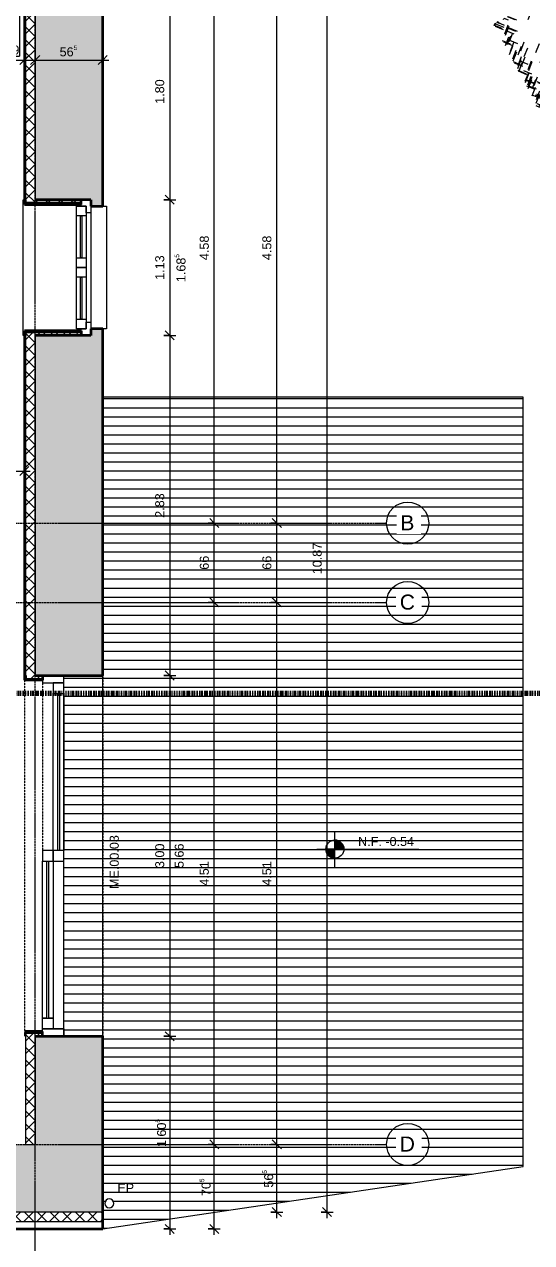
# Model space of a CAD drawing. Header units: millimetres. Extents: x -83 to 30397, y 298 to 25043.
# Drawn here: x 20167 to 24391, y 5880 to 16013 of the extents above; entities that cross this region are included whole.
import ezdxf

# ---------------------------------------------------------------- set-up
doc = ezdxf.new("R2010")
doc.units = ezdxf.units.MM
for name, pattern in [('Dash dot', [21, 10, -5, 1, -5]), ('Grid Line', [22.225, 12.7, -3.175, 3.175, -3.175]), ('HIDDEN_ELEMENTS', [2.5, 1.5, -1])]:
    doc.linetypes.add(name, pattern=pattern)
for name, color, linetype, lineweight in [('A-ANNO-DIMS', 211, 'Continuous', 9), ('A-ANNO-DIMS-50', 211, 'Continuous', 9), ('A-DETL', 90, 'Continuous', 9), ('A-DETL-MBND', 5, 'Continuous', 9), ('A-DETL-THIN', 151, 'Continuous', 9), ('A-DOOR', 31, 'Continuous', 9), ('A-DOOR-IDEN', 31, 'Continuous', 18), ('A-FLOR', 192, 'Continuous', 9), ('A-FLOR-PATT', 8, 'Continuous', 9), ('A-GLAZ', 151, 'Continuous', 9), ('A-WALL', 113, 'Continuous', 9), ('A-WALL-PATT', 111, 'Continuous', 35), ('G-ANNO-DIMS', 111, 'Continuous', 9), ('G-ANNO-SYMB', 111, 'Continuous', 9), ('G-ANNO-TEXT', 231, 'Continuous', 9), ('S-GRID', 1, 'Continuous', 9), ('S-GRID-IDEN', 1, 'Continuous', 9)]:
    doc.layers.add(name, color=color, linetype=linetype, lineweight=lineweight)
doc.styles.add('Arial', font='arial.ttf', dxfattribs={"height": 75})
doc.styles.add('Arial_10', font='arial.ttf', dxfattribs={"height": 125})
doc.dimstyles.new('ANNOTATION_1_5MM_BLACK', dxfattribs={"dimscale": 304.8, "dimtxt": 76.519455, "dimasz": 0.246063, "dimexe": 0.164042, "dimexo": 0.0625, "dimgap": 0.065617, "dimtad": 1, "dimdec": 1, "dimlfac": 0.1, "dimrnd": 0.5, "dimdsep": 46, "dimtxsty": 'Arial', "dimblk1": 'OBLIQUE', "dimblk2": 'OBLIQUE', "dimsah": 1, "dimcen": 0.09, "dimdle": 0.164042, "dimazin": 0, "dimtfac": 1, "dimtdec": 4, "dimtix": 1, "dimtmove": 2, "dimatfit": 3, "dimfxl": 0.164042, "dimfxlon": 1, "dimtvp": 1, "dimtolj": 1, "dimtzin": 0, "dimarcsym": 2})
doc.dimstyles.new('ANNOTATION_1_5MM_BLACK_1', dxfattribs={"dimscale": 304.8, "dimtxt": 76.519455, "dimasz": 0.246063, "dimexe": 0.164042, "dimexo": 0.0625, "dimgap": 0.065617, "dimtad": 1, "dimlfac": 0.001, "dimrnd": 0.005, "dimzin": 0, "dimdsep": 46, "dimtxsty": 'Arial', "dimblk1": 'OBLIQUE', "dimblk2": 'OBLIQUE', "dimsah": 1, "dimcen": 0.09, "dimdle": 0.164042, "dimazin": 0, "dimtfac": 1, "dimtdec": 4, "dimtix": 1, "dimtmove": 0, "dimatfit": 3, "dimfxl": 0.164042, "dimfxlon": 1, "dimtvp": 1, "dimtolj": 1, "dimtzin": 0, "dimarcsym": 2})
doc.dimstyles.new('ANNOTATION_1_5MM_BLACK_2', dxfattribs={"dimscale": 304.8, "dimtxt": 76.519455, "dimasz": 0.246063, "dimexe": 0.164042, "dimexo": 0.0625, "dimgap": 0.065617, "dimtad": 1, "dimdec": 1, "dimlfac": 0.1, "dimrnd": 0.5, "dimdsep": 46, "dimtxsty": 'Arial', "dimblk1": 'OBLIQUE', "dimblk2": 'OBLIQUE', "dimsah": 1, "dimcen": 0.09, "dimdle": 0.164042, "dimazin": 0, "dimtfac": 1, "dimtdec": 4, "dimtix": 1, "dimtmove": 0, "dimatfit": 3, "dimfxl": 0.164042, "dimfxlon": 1, "dimtvp": 1, "dimtolj": 1, "dimtzin": 0, "dimarcsym": 2})
pattern_1 = [(45, (0, 0), (-53.033, 53.033), []), (135, (0, 0), (-53.033, -53.033), [])]

# ---------------------------------------------------------------- blocks, each defined once
blk = doc.blocks.new('WIN_DOUBLE OPEN__SYM - 1130 x 1685-676181-N_F_ E_0')
at = {"layer": 'A-GLAZ'}
for p, q in [((-565, 326), (-565, 336)), ((-565, 336), (565, 336)), ((565, 336), (565, 326)), ((-430, -107), (-80, -107)), ((-80, -187), (-430, -187)), ((80, -107), (430, -107)), ((430, -187), (80, -187)), ((455, -227), (-455, -227)), ((-510, -357), (-510, -326)), ((510, -357), (-510, -357)), ((510, -326), (510, -357))]:
    blk.add_line(p, q, dxfattribs=at)
at = {"layer": 'A-GLAZ', "lineweight": 18}
for p, q in [((-525, -147), (-510, -147)), ((-510, -107), (-430, -107)), ((-510, -187), (-510, -107)), ((-510, -147), (-510, -187)), ((-430, -187), (-510, -187)), ((-510, -187), (-455, -187)), ((-455, -187), (-455, -227)), ((-430, -107), (-430, -187)), ((-430, -142), (-80, -142)), ((-430, -152), (-430, -142)), ((-80, -152), (-430, -152)), ((-80, -107), (0, -107)), ((-80, -187), (-80, -107)), ((-80, -142), (-80, -152)), ((0, -187), (-80, -187)), ((0, -107), (80, -107)), ((0, -187), (0, -107)), ((0, -107), (0, -187)), ((80, -187), (0, -187)), ((80, -107), (80, -187)), ((80, -142), (430, -142)), ((80, -152), (80, -142)), ((430, -152), (80, -152)), ((430, -107), (510, -107)), ((430, -187), (430, -107)), ((430, -142), (430, -152)), ((510, -187), (430, -187)), ((455, -187), (510, -187)), ((455, -227), (455, -187)), ((510, -107), (510, -187)), ((510, -147), (525, -147)), ((510, -187), (510, -147)), ((-455, -227), (-510, -227)), ((510, -227), (455, -227))]:
    blk.add_line(p, q, dxfattribs=at)
blk = doc.blocks.new('EXT_DOOR_2-3_1-3 - 2500 x 2385-683703-N_F_ E_0')
at = {"layer": 'A-DOOR', "lineweight": 18}
for p, q in [((-460, 226.5), (-570, 226.5)), ((-570, 226.5), (-570, 141.5)), ((-460, 141.5), (-460, 226.5)), ((-110, 226.5), (-460, 226.5)), ((-460, 226.5), (-460, 221.5)), ((-460, 221.5), (-110, 221.5)), ((-110, 226.5), (-110, 141.5)), ((0, 226.5), (-110, 226.5)), ((-110, 221.5), (-110, 226.5)), ((0, 141.5), (0, 226.5)), ((110, 226.5), (0, 226.5)), ((0, 226.5), (0, 141.5)), ((110, 184), (110, 226.5)), ((1140, 226.5), (1030, 226.5)), ((1030, 226.5), (1030, 184)), ((1140, 141.5), (1140, 226.5)), ((-570, 141.5), (-460, 141.5)), ((-110, 146.5), (-460, 146.5)), ((-460, 146.5), (-460, 141.5)), ((-460, 141.5), (-110, 141.5)), ((-110, 141.5), (-110, 146.5)), ((-110, 141.5), (0, 141.5)), ((0, 141.5), (55, 141.5)), ((140, 184), (55, 184)), ((55, 184), (55, 99)), ((55, 141.5), (55, 184)), ((55, 184), (110, 184)), ((140, 99), (140, 184)), ((1000, 184), (140, 184)), ((140, 184), (140, 179)), ((140, 179), (1000, 179)), ((1000, 104), (140, 104)), ((140, 104), (140, 99)), ((1000, 184), (1000, 99)), ((1085, 184), (1000, 184)), ((1000, 179), (1000, 184)), ((1000, 99), (1000, 104)), ((1030, 184), (1085, 184)), ((1085, 99), (1085, 184)), ((1085, 184), (1085, 141.5)), ((1085, 141.5), (1140, 141.5)), ((55, 99), (140, 99)), ((140, 99), (1000, 99)), ((1000, 99), (1085, 99))]:
    blk.add_line(p, q, dxfattribs=at)
at = {"layer": 'A-DOOR'}
blk.add_line((1097.5, 99), (1097.5, -931), dxfattribs=at)
blk.add_arc((1097.5, 99), 1030, 180, 270, dxfattribs=at)
blk = doc.blocks.new('HEDGE - B_Hecke_Plan_C_dwg-V12-N_F_ E_0')
at = {"layer": 'A-DETL-MBND'}
for p, q in [((1, 488), (42, 440)), ((1, 474), (51, 416)), ((38, 463), (1, 432)), ((38, 417), (89, 358)), ((98, 487), (41, 440)), ((50, 499), (99, 442)), ((60, 499), (112, 440)), ((120, 494), (63, 447)), ((135, 448), (78, 401)), ((155, 473), (98, 426)), ((102, 499), (153, 440)), ((113, 499), (162, 442)), ((114, 459), (166, 399)), ((226, 483), (169, 435)), ((174, 492), (226, 433)), ((234, 456), (177, 409)), ((255, 498), (198, 451)), ((262, 495), (205, 448)), ((213, 499), (263, 441)), ((223, 499), (273, 441)), ((234, 451), (285, 391)), ((235, 490), (287, 430)), ((278, 492), (330, 433)), ((345, 474), (288, 427)), ((357, 495), (300, 448)), ((312, 474), (363, 415)), ((373, 498), (316, 451)), ((374, 466), (317, 419)), ((328, 492), (380, 433)), ((387, 498), (330, 451)), ((335, 453), (387, 394)), ((345, 453), (396, 394)), ((449, 460), (392, 413)), ((396, 497), (448, 437)), ((396, 480), (448, 420)), ((457, 460), (400, 413)), ((462, 460), (405, 413)), ((471, 484), (414, 437)), ((419, 478), (470, 419)), ((484, 469), (427, 422)), ((516, 408), (459, 360)), ((475, 494), (527, 434)), ((491, 491), (542, 431)), ((584, 490), (527, 442)), ((548, 495), (599, 435)), ((606, 495), (549, 448)), ((609, 424), (552, 377)), ((575, 451), (627, 391)), ((666, 420), (609, 373)), ((667, 430), (610, 383)), ((624, 495), (675, 435)), ((703, 480), (646, 433)), ((649, 484), (700, 424)), ((655, 492), (706, 433)), ((730, 417), (673, 370)), ((703, 499), (755, 440)), ((712, 499), (763, 440)), ((784, 494), (727, 447)), ((789, 488), (732, 441)), ((760, 413), (793, 375)), ((2, 322), (1, 321)), ((12, 310), (1, 302)), ((51, 333), (102, 273)), ((110, 398), (53, 351)), ((116, 395), (59, 348)), ((306, 401), (357, 341)), ((317, 401), (369, 341)), ((481, 363), (424, 316)), ((499, 402), (442, 355)), ((463, 394), (514, 334)), ((542, 358), (593, 298)), ((680, 324), (731, 265)), ((681, 335), (732, 276)), ((793, 390), (788, 385)), ((793, 400), (792, 399)), ((324, 261), (375, 201)), ((414, 252), (466, 192)), ((562, 270), (505, 223)), ((666, 291), (717, 231)), ((702, 267), (753, 208)), ((760, 223), (703, 176)), ((706, 267), (757, 208)), ((763, 252), (706, 205)), ((777, 270), (720, 223)), ((792, 227), (793, 226)), ((1, 200), (17, 181)), ((55, 179), (1, 134)), ((31, 129), (1, 104)), ((62, 190), (5, 142)), ((66, 105), (117, 45)), ((78, 105), (130, 45)), ((142, 140), (85, 93)), ((149, 152), (92, 105)), ((156, 116), (99, 69)), ((141, 108), (192, 48)), ((241, 106), (184, 59)), ((253, 156), (305, 97)), ((274, 120), (325, 61)), ((309, 159), (360, 99)), ((366, 104), (417, 44)), ((420, 136), (471, 76)), ((428, 138), (480, 79)), ((560, 119), (612, 59)), ((652, 148), (595, 101)), ((664, 151), (607, 104)), ((666, 120), (717, 61)), ((784, 158), (793, 147)), ((1, 96), (6, 90)), ((53, 80), (1, 37)), ((10, 49), (1, 42)), ((19, 49), (1, 35)), ((1, 23), (20, 1)), ((1, 14), (10, 4)), ((66, 49), (9, 2)), ((67, 68), (10, 20)), ((82, 55), (26, 8)), ((155, 80), (206, 20)), ((155, 63), (206, 4)), ((214, 51), (157, 4)), ((231, 56), (174, 9)), ((216, 77), (267, 18)), ((238, 56), (287, -1)), ((281, 65), (332, 5)), ((296, 62), (348, 2)), ((350, 80), (402, 20)), ((414, 51), (357, 4)), ((370, 65), (421, 5)), ((428, 54), (371, 6)), ((434, 101), (377, 54)), ((395, 65), (446, 5)), ((496, 51), (439, 4)), ((502, 51), (445, 4)), ((519, 90), (462, 43)), ((494, 70), (545, 11)), ((503, 68), (555, 8)), ((530, 74), (581, 15)), ((592, 65), (535, 18)), ((539, 80), (591, 20)), ((599, 77), (542, 30)), ((559, 65), (610, 5)), ((573, 95), (624, 36)), ((643, 54), (587, 6)), ((646, 66), (589, 19)), ((628, 63), (680, 4)), ((673, 81), (724, 22)), ((730, 59), (673, 12)), ((741, 95), (684, 48)), ((743, 83), (687, 36)), ((698, 66), (749, 6)), ((741, 79), (792, 19)), ((742, 93), (793, 33)), ((793, 45), (756, 15)), ((793, 20), (769, -1)), ((793, 35), (777, 22))]:
    blk.add_line(p, q, dxfattribs=at)
blk = doc.blocks.new('HEDGE - HEDGE-V13-N_F_ E_0')
blk.add_blockref('HEDGE - B_Hecke_Plan_C_dwg-V12-N_F_ E_0', (0, 0))
blk = doc.blocks.new('DIMBLOCK23-N_F_ E_0')
at = {"layer": 'A-ANNO-DIMS-50'}
for p, q in [((21328, 16353), (21428, 16353)), ((21378, 16353), (21328, 16353)), ((21378, 16353), (21341, 16390)), ((21378, 16353), (21378, 14555)), ((21378, 16353), (21416, 16315)), ((21378, 14555), (21341, 14593)), ((21328, 14555), (21428, 14555)), ((21378, 14555), (21328, 14555)), ((21378, 14555), (21416, 14518))]:
    blk.add_line(p, q, dxfattribs=at)
at = {"layer": 'A-ANNO-DIMS-50', "color": 0, "insert": (21257, 15352), "char_height": 75, "width": 244.24, "attachment_point": 1, "rotation": 90, "line_spacing_factor": 0.941778, "style": 'Arial'}
blk.add_mtext('1.80', dxfattribs=at)
blk = doc.blocks.new('_Oblique')
at = {"color": 0, "linetype": 'ByBlock', "lineweight": -2}
blk.add_line((-0.5, -0.5), (0.5, 0.5), dxfattribs=at)
blk = doc.blocks.new('DIMBLOCK24-N_F_ E_0')
at = {"layer": 'A-ANNO-DIMS-50'}
for p, q in [((21378, 14555), (21341, 14593)), ((21328, 14555), (21428, 14555)), ((21378, 14555), (21328, 14555)), ((21378, 14555), (21378, 13375)), ((21378, 14555), (21416, 14518)), ((21328, 13425), (21428, 13425)), ((21378, 13425), (21328, 13425)), ((21378, 13425), (21341, 13463)), ((21378, 13425), (21416, 13388))]:
    blk.add_line(p, q, dxfattribs=at)
at = {"layer": 'A-ANNO-DIMS-50', "color": 0, "char_height": 75, "attachment_point": 1, "rotation": 90, "line_spacing_factor": 0.941778, "style": 'Arial'}
for s, insert, width in [('1.13', (21257, 13888), 244.24), ('1.68\\A2\\H0.5x;\\S5^  ;\\H2x;', (21419, 13869), 291.07)]:
    blk.add_mtext(s, dxfattribs=dict(at, insert=insert, width=width))
blk = doc.blocks.new('DIMBLOCK25-N_F_ E_0')
at = {"layer": 'A-ANNO-DIMS-50'}
for p, q in [((22689, 17006), (22651, 17043)), ((22689, 6085), (22689, 17056)), ((22639, 17006), (22739, 17006)), ((22689, 17006), (22639, 17006)), ((22689, 17006), (22726, 16968)), ((22639, 6135), (22739, 6135)), ((22689, 6135), (22639, 6135)), ((22689, 6135), (22651, 6172)), ((22689, 6135), (22726, 6097))]:
    blk.add_line(p, q, dxfattribs=at)
at = {"layer": 'A-ANNO-DIMS-50', "color": 0, "insert": (22568, 11439), "char_height": 75, "width": 314.03, "attachment_point": 1, "rotation": 90, "line_spacing_factor": 0.941778, "style": 'Arial'}
blk.add_mtext('10.87', dxfattribs=at)
blk = doc.blocks.new('Cotes d_élévation - Standard-218632-N_F_ E_0')
at = {"layer": 'G-ANNO-DIMS'}
h = blk.add_hatch(color=256, dxfattribs=at)
edge = h.paths.add_edge_path()
edge.add_line((0, 0), (0, -1.5))
edge.add_arc((0, 0), 1.5, 180, 270, ccw=False)
edge.add_line((-1.5, 0), (0, 0))
h = blk.add_hatch(color=256, dxfattribs=at)
edge = h.paths.add_edge_path()
edge.add_line((0, 0), (0, 1.5))
edge.add_arc((0, 0), 1.5, 0, 90, ccw=False)
edge.add_line((1.5, 0), (0, 0))
for p, q in [((0, -3), (0, 3)), ((-3, 0), (14, 0)), ((0, 0), (-1.5, 0)), ((0, 1.5), (0, 0)), ((0, -1.5), (0, 0)), ((0, 0), (1.5, 0))]:
    blk.add_line(p, q, dxfattribs=at)
blk.add_circle((0, 0), 1.5, dxfattribs=at)
for start, end in [(180, 270), (360, 90)]:
    blk.add_arc((0, 0), 1.5, start, end, dxfattribs=at)
blk = doc.blocks.new('Quadrillage - M_Grid Head - Circle_3_5-489728-N_F_ E_0')
at = {"layer": 'S-GRID-IDEN'}
blk.add_circle((0, 0), 3.5, dxfattribs=at)
blk = doc.blocks.new('DIMBLOCK81-N_F_ E_0')
at = {"layer": 'A-ANNO-DIMS-50'}
for p, q in [((18847, 15716), (18810, 15679)), ((18847, 15666), (18847, 15766)), ((18847, 15716), (18885, 15754)), ((18847, 15716), (20167, 15716)), ((18847, 15716), (18847, 15666)), ((20167, 15716), (20130, 15679)), ((20167, 15766), (20167, 15666)), ((20167, 15716), (20167, 15766)), ((20167, 15716), (20205, 15754))]:
    blk.add_line(p, q, dxfattribs=at)
at = {"layer": 'A-ANNO-DIMS-50', "color": 0, "insert": (19406, 15837), "char_height": 75, "width": 244.24, "attachment_point": 1, "line_spacing_factor": 0.941778, "style": 'Arial'}
blk.add_mtext('1.32', dxfattribs=at)
blk = doc.blocks.new('DIMBLOCK82-N_F_ E_0')
at = {"layer": 'A-ANNO-DIMS-50'}
for p, q in [((20167, 15716), (20130, 15679)), ((20167, 15766), (20167, 15666)), ((20167, 15716), (20167, 15766)), ((20167, 15716), (20205, 15754)), ((20167, 15716), (20257, 15716)), ((20257, 15716), (20220, 15679)), ((20257, 15766), (20257, 15666)), ((20257, 15716), (20257, 15766)), ((20257, 15716), (20295, 15754))]:
    blk.add_line(p, q, dxfattribs=at)
at = {"layer": 'A-ANNO-DIMS-50', "color": 0, "insert": (20068, 15837), "char_height": 75, "width": 69.78, "attachment_point": 1, "line_spacing_factor": 0.941778, "style": 'Arial'}
blk.add_mtext('9', dxfattribs=at)
blk = doc.blocks.new('DIMBLOCK83-N_F_ E_0')
at = {"layer": 'A-ANNO-DIMS-50'}
for p, q in [((20257, 15716), (20220, 15679)), ((20257, 15766), (20257, 15666)), ((20257, 15716), (20257, 15766)), ((20257, 15716), (20295, 15754)), ((20257, 15716), (20870, 15716)), ((20820, 15716), (20783, 15679)), ((20820, 15766), (20820, 15666)), ((20820, 15716), (20820, 15766)), ((20820, 15716), (20858, 15754))]:
    blk.add_line(p, q, dxfattribs=at)
at = {"layer": 'A-ANNO-DIMS-50', "color": 0, "insert": (20461, 15837), "char_height": 75, "width": 186.4, "attachment_point": 1, "line_spacing_factor": 0.941778, "style": 'Arial'}
blk.add_mtext('56\\A2\\H0.5x;\\S5^  ;\\H2x;', dxfattribs=at)
blk = doc.blocks.new('DIMBLOCK93-N_F_ E_0')
at = {"layer": 'A-ANNO-DIMS-50'}
for p, q in [((18847, 12298), (18810, 12260)), ((18847, 12348), (18847, 12248)), ((18847, 12298), (18847, 12348)), ((18847, 12298), (18885, 12335)), ((18847, 12298), (20217, 12298)), ((20167, 12298), (20130, 12260)), ((20167, 12348), (20167, 12248)), ((20167, 12298), (20167, 12348)), ((20167, 12298), (20205, 12335))]:
    blk.add_line(p, q, dxfattribs=at)
at = {"layer": 'A-ANNO-DIMS-50', "color": 0, "insert": (19406, 12419), "char_height": 75, "width": 244.24, "attachment_point": 1, "line_spacing_factor": 0.941778, "style": 'Arial'}
blk.add_mtext('1.32', dxfattribs=at)
blk = doc.blocks.new('DIMBLOCK109-N_F_ E_0')
at = {"layer": 'A-ANNO-DIMS-50'}
for p, q in [((21699, 6698), (21799, 6698)), ((21749, 6698), (21699, 6698)), ((21749, 6698), (21711, 6735)), ((21749, 5945), (21749, 6698)), ((21749, 6698), (21786, 6660)), ((21699, 5995), (21799, 5995)), ((21749, 5995), (21699, 5995)), ((21749, 5995), (21711, 6032)), ((21749, 5995), (21786, 5957))]:
    blk.add_line(p, q, dxfattribs=at)
at = {"layer": 'A-ANNO-DIMS-50', "color": 0, "insert": (21628, 6268), "char_height": 75, "width": 186.4, "attachment_point": 1, "rotation": 90, "line_spacing_factor": 0.941778, "style": 'Arial'}
blk.add_mtext('70\\A2\\H0.5x;\\S5^  ;\\H2x;', dxfattribs=at)
blk = doc.blocks.new('DIMBLOCK110-N_F_ E_0')
at = {"layer": 'A-ANNO-DIMS-50'}
for p, q in [((21699, 11205), (21799, 11205)), ((21749, 11205), (21699, 11205)), ((21749, 11205), (21711, 11243)), ((21749, 6698), (21749, 11205)), ((21749, 11205), (21786, 11168)), ((21699, 6698), (21799, 6698)), ((21749, 6698), (21699, 6698)), ((21749, 6698), (21711, 6735)), ((21749, 6698), (21786, 6660))]:
    blk.add_line(p, q, dxfattribs=at)
at = {"layer": 'A-ANNO-DIMS-50', "color": 0, "insert": (21628, 8849), "char_height": 75, "width": 244.24, "attachment_point": 1, "rotation": 90, "line_spacing_factor": 0.941778, "style": 'Arial'}
blk.add_mtext('4.51', dxfattribs=at)
blk = doc.blocks.new('DIMBLOCK111-N_F_ E_0')
at = {"layer": 'A-ANNO-DIMS-50'}
for p, q in [((21699, 11865), (21799, 11865)), ((21749, 11865), (21699, 11865)), ((21749, 11865), (21711, 11903)), ((21749, 11205), (21749, 11865)), ((21749, 11865), (21786, 11828)), ((21699, 11205), (21799, 11205)), ((21749, 11205), (21699, 11205)), ((21749, 11205), (21711, 11243)), ((21749, 11205), (21786, 11168))]:
    blk.add_line(p, q, dxfattribs=at)
at = {"layer": 'A-ANNO-DIMS-50', "color": 0, "insert": (21628, 11477), "char_height": 75, "width": 139.57, "attachment_point": 1, "rotation": 90, "line_spacing_factor": 0.941778, "style": 'Arial'}
blk.add_mtext('66', dxfattribs=at)
blk = doc.blocks.new('DIMBLOCK112-N_F_ E_0')
at = {"layer": 'A-ANNO-DIMS-50'}
for p, q in [((21699, 16443), (21799, 16443)), ((21749, 16443), (21699, 16443)), ((21749, 16443), (21711, 16480)), ((21749, 11865), (21749, 16443)), ((21749, 16443), (21786, 16405)), ((21699, 11865), (21799, 11865)), ((21749, 11865), (21699, 11865)), ((21749, 11865), (21711, 11903)), ((21749, 11865), (21786, 11828))]:
    blk.add_line(p, q, dxfattribs=at)
at = {"layer": 'A-ANNO-DIMS-50', "color": 0, "insert": (21628, 14052), "char_height": 75, "width": 244.24, "attachment_point": 1, "rotation": 90, "line_spacing_factor": 0.941778, "style": 'Arial'}
blk.add_mtext('4.58', dxfattribs=at)
blk = doc.blocks.new('DIMBLOCK118-N_F_ E_0')
at = {"layer": 'A-ANNO-DIMS-50'}
for p, q in [((21328, 13425), (21428, 13425)), ((21378, 13425), (21328, 13425)), ((21378, 13425), (21341, 13463)), ((21378, 13475), (21378, 10598)), ((21378, 13425), (21416, 13388)), ((21328, 10598), (21428, 10598)), ((21378, 10598), (21328, 10598)), ((21378, 10598), (21341, 10635)), ((21378, 10598), (21416, 10560))]:
    blk.add_line(p, q, dxfattribs=at)
at = {"layer": 'A-ANNO-DIMS-50', "color": 0, "insert": (21257, 11909), "char_height": 75, "width": 244.24, "attachment_point": 1, "rotation": 90, "line_spacing_factor": 0.941778, "style": 'Arial'}
blk.add_mtext('2.83', dxfattribs=at)
blk = doc.blocks.new('DIMBLOCK119-N_F_ E_0')
at = {"layer": 'A-ANNO-DIMS-50'}
for p, q in [((21328, 10598), (21428, 10598)), ((21378, 10598), (21328, 10598)), ((21378, 10598), (21341, 10635)), ((21378, 10598), (21378, 7598)), ((21378, 10598), (21416, 10560)), ((21378, 7598), (21341, 7635)), ((21328, 7598), (21428, 7598)), ((21378, 7598), (21328, 7598)), ((21378, 7598), (21416, 7560))]:
    blk.add_line(p, q, dxfattribs=at)
at = {"layer": 'A-ANNO-DIMS-50', "color": 0, "char_height": 75, "width": 244.24, "attachment_point": 1, "rotation": 90, "line_spacing_factor": 0.941778, "style": 'Arial'}
for s, insert in [('3.00', (21257, 8996)), ('5.66', (21419, 8996))]:
    blk.add_mtext(s, dxfattribs=dict(at, insert=insert))
blk = doc.blocks.new('DIMBLOCK120-N_F_ E_0')
at = {"layer": 'A-ANNO-DIMS-50'}
for p, q in [((21378, 7598), (21341, 7635)), ((21328, 7598), (21428, 7598)), ((21378, 7598), (21328, 7598)), ((21378, 7598), (21378, 5945)), ((21378, 7598), (21416, 7560)), ((21328, 5995), (21428, 5995)), ((21378, 5995), (21328, 5995)), ((21378, 5995), (21341, 6032)), ((21378, 5995), (21416, 5957))]:
    blk.add_line(p, q, dxfattribs=at)
at = {"layer": 'A-ANNO-DIMS-50', "color": 0, "insert": (21257, 6675), "char_height": 75, "width": 291.07, "attachment_point": 1, "rotation": 90, "line_spacing_factor": 0.941778, "style": 'Arial'}
blk.add_mtext('1.60\\A2\\H0.5x;\\S5^  ;\\H2x;', dxfattribs=at)
blk = doc.blocks.new('DIMBLOCK121-N_F_ E_0')
at = {"layer": 'A-ANNO-DIMS-50'}
for p, q in [((22220, 6698), (22320, 6698)), ((22270, 6698), (22220, 6698)), ((22270, 6698), (22232, 6735)), ((22270, 6085), (22270, 6698)), ((22270, 6698), (22307, 6660)), ((22220, 6135), (22320, 6135)), ((22270, 6135), (22220, 6135)), ((22270, 6135), (22232, 6172)), ((22270, 6135), (22307, 6097))]:
    blk.add_line(p, q, dxfattribs=at)
at = {"layer": 'A-ANNO-DIMS-50', "color": 0, "insert": (22149, 6338), "char_height": 75, "width": 186.4, "attachment_point": 1, "rotation": 90, "line_spacing_factor": 0.941778, "style": 'Arial'}
blk.add_mtext('56\\A2\\H0.5x;\\S5^  ;\\H2x;', dxfattribs=at)
blk = doc.blocks.new('DIMBLOCK122-N_F_ E_0')
at = {"layer": 'A-ANNO-DIMS-50'}
for p, q in [((22220, 11205), (22320, 11205)), ((22270, 11205), (22220, 11205)), ((22270, 11205), (22232, 11243)), ((22270, 6698), (22270, 11205)), ((22270, 11205), (22307, 11168)), ((22220, 6698), (22320, 6698)), ((22270, 6698), (22220, 6698)), ((22270, 6698), (22232, 6735)), ((22270, 6698), (22307, 6660))]:
    blk.add_line(p, q, dxfattribs=at)
at = {"layer": 'A-ANNO-DIMS-50', "color": 0, "insert": (22149, 8849), "char_height": 75, "width": 244.24, "attachment_point": 1, "rotation": 90, "line_spacing_factor": 0.941778, "style": 'Arial'}
blk.add_mtext('4.51', dxfattribs=at)
blk = doc.blocks.new('DIMBLOCK123-N_F_ E_0')
at = {"layer": 'A-ANNO-DIMS-50'}
for p, q in [((22220, 11865), (22320, 11865)), ((22270, 11865), (22220, 11865)), ((22270, 11865), (22232, 11903)), ((22270, 11205), (22270, 11865)), ((22270, 11865), (22307, 11828)), ((22220, 11205), (22320, 11205)), ((22270, 11205), (22220, 11205)), ((22270, 11205), (22232, 11243)), ((22270, 11205), (22307, 11168))]:
    blk.add_line(p, q, dxfattribs=at)
at = {"layer": 'A-ANNO-DIMS-50', "color": 0, "insert": (22149, 11477), "char_height": 75, "width": 139.57, "attachment_point": 1, "rotation": 90, "line_spacing_factor": 0.941778, "style": 'Arial'}
blk.add_mtext('66', dxfattribs=at)
blk = doc.blocks.new('DIMBLOCK124-N_F_ E_0')
at = {"layer": 'A-ANNO-DIMS-50'}
for p, q in [((22220, 16443), (22320, 16443)), ((22270, 16443), (22220, 16443)), ((22270, 16443), (22232, 16480)), ((22270, 11865), (22270, 16443)), ((22270, 16443), (22307, 16405)), ((22220, 11865), (22320, 11865)), ((22270, 11865), (22220, 11865)), ((22270, 11865), (22232, 11903)), ((22270, 11865), (22307, 11828))]:
    blk.add_line(p, q, dxfattribs=at)
at = {"layer": 'A-ANNO-DIMS-50', "color": 0, "insert": (22149, 14052), "char_height": 75, "width": 244.24, "attachment_point": 1, "rotation": 90, "line_spacing_factor": 0.941778, "style": 'Arial'}
blk.add_mtext('4.58', dxfattribs=at)

msp = doc.modelspace()

# ---------------------------------------------------------------- hatches: boundary and pattern name
at = {"layer": 'A-FLOR-PATT'}
h = msp.add_hatch(dxfattribs=at)
h.set_pattern_fill('FP_4', color=256, style=0, pattern_type=2)
h.set_pattern_definition([(0, (0, 0), (0, 75), [])])
h.paths.add_polyline_path([(20820.354, 5994.509), (24320.354, 6513.162), (24320.354, 12913.009), (20820.354, 12913.009), (20820.354, 10597.509), (20497.354, 10597.509), (20497.354, 7597.509), (20820.354, 7597.509), (20820.354, 6054.509)])
h.paths.add_polyline_path([(20873.807, 6168.789), (20864.101, 6170.066), (20855.057, 6173.813), (20847.29, 6179.772), (20841.331, 6187.539), (20837.585, 6196.583), (20836.307, 6206.289), (20837.585, 6215.994), (20841.331, 6225.039), (20847.29, 6232.805), (20855.057, 6238.765), (20864.101, 6242.511), (20873.807, 6243.789), (20883.513, 6242.511), (20892.557, 6238.765), (20900.323, 6232.805), (20906.283, 6225.039), (20910.029, 6215.994), (20911.307, 6206.289), (20910.029, 6196.583), (20906.283, 6187.539), (20900.323, 6179.772), (20892.557, 6173.813), (20883.513, 6170.066)])
at = {"layer": 'A-WALL-PATT', "lineweight": 9}
h = msp.add_hatch(color=256, dxfattribs=at)
h.paths.add_polyline_path([(20820.354, 11205.009), (20820.354, 13480.009), (20720.354, 13480.009), (20720.354, 13425.009), (20257.354, 13425.009), (20257.354, 11205.009)])
h.paths.add_polyline_path([(20720.354, 14500.009), (20820.354, 14500.009), (20820.354, 17005.509), (20257.354, 17005.509), (20257.354, 14555.009), (20720.354, 14555.009)])
h = msp.add_hatch(dxfattribs=at)
h.set_pattern_fill('FP_1', color=256, style=0, pattern_type=2)
h.set_pattern_definition(pattern_1)
h.paths.add_polyline_path([(20177.354, 11205.009), (20257.354, 11205.009), (20257.354, 13425.009), (20640.354, 13425.009), (20640.354, 13455.009), (20177.354, 13455.009), (20177.354, 12452.626)])
h.paths.add_polyline_path([(20177.354, 14525.009), (20640.354, 14525.009), (20640.354, 14555.009), (20257.354, 14555.009), (20257.354, 16442.509), (20177.354, 16442.509), (20177.354, 14555.009)])
h = msp.add_hatch(dxfattribs=at)
h.set_pattern_fill('FP_1', color=256, style=0, pattern_type=2)
h.set_pattern_definition(pattern_1)
h.paths.add_polyline_path([(20177.354, 6697.509), (20257.354, 6697.509), (20257.354, 7597.509), (20317.354, 7597.509), (20317.354, 7627.509), (20177.354, 7627.509), (20177.354, 6838.838)])
h.paths.add_polyline_path([(20177.354, 10567.509), (20317.354, 10567.509), (20317.354, 10597.509), (20257.354, 10597.509), (20257.354, 11205.009), (20177.354, 11205.009), (20177.354, 10581.363)])
h = msp.add_hatch(color=256, dxfattribs=at)
h.paths.add_polyline_path([(20257.354, 6697.509), (20820.354, 6697.509), (20820.354, 7597.509), (20257.354, 7597.509), (20257.354, 6838.838)])
h.paths.add_polyline_path([(20820.354, 10597.509), (20820.354, 11205.009), (20257.354, 11205.009), (20257.354, 10597.509)])
at = {"layer": 'A-WALL-PATT'}
h = msp.add_hatch(color=256, dxfattribs=at)
h.paths.add_polyline_path([(20820.354, 6134.509), (20820.354, 6697.509), (14412.354, 6697.509), (14412.354, 6134.509), (19703.345, 6134.509)])
h.paths.add_polyline_path([(17000.222, 6585.377), (17020.927, 6662.651), (17077.496, 6606.083)])
at = {"layer": 'A-WALL-PATT', "lineweight": 9}
h = msp.add_hatch(dxfattribs=at)
h.set_pattern_fill('FP_1', color=256, style=0, pattern_type=2)
h.set_pattern_definition(pattern_1)
h.paths.add_polyline_path([(20820.354, 6054.509), (20820.354, 6134.509), (14412.354, 6134.509), (14412.354, 6054.509), (19703.345, 6054.509)])

# ---------------------------------------------------------------- linework, layer by layer
at = {"layer": 'A-DETL', "linetype": 'HIDDEN_ELEMENTS'}
for p, q in [((20167.354, 10557.509), (20167.354, 7637.509)), ((20820.354, 10597.509), (20820.354, 7597.509)), ((20317.354, 10537.509), (20317.354, 9142.509))]:
    msp.add_line(p, q, dxfattribs=at)
at = {"layer": 'A-DETL'}
for start, end in [(0, 180), (180, 0)]:
    msp.add_arc((20873.807, 6206.289), 37.5, start, end, dxfattribs=at)
at = {"layer": 'A-DETL-MBND'}
msp.add_line((20820.354, 7597.509), (20820.354, 10597.509), dxfattribs=at)
at = {"layer": 'A-DETL-THIN'}
for p, q in [((20497.354, 10597.509), (20317.354, 10597.509)), ((20317.354, 10597.509), (20317.354, 10537.509)), ((20497.354, 10537.509), (20497.354, 10597.509)), ((20317.354, 10537.509), (20497.354, 10537.509)), ((20497.354, 10537.509), (20407.354, 10537.509)), ((20407.354, 10537.509), (20407.354, 10447.509)), ((20407.354, 10447.509), (20497.354, 10447.509)), ((20407.354, 10447.509), (20442.354, 10447.509)), ((20407.354, 9142.509), (20407.354, 10447.509)), ((20442.354, 10447.509), (20442.354, 9142.509)), ((20462.354, 10447.509), (20497.354, 10447.509)), ((20462.354, 9142.509), (20462.354, 10447.509)), ((20497.354, 10447.509), (20497.354, 10537.509)), ((20497.354, 10447.509), (20497.354, 9142.509)), ((20407.354, 9142.509), (20317.354, 9142.509)), ((20317.354, 9142.509), (20317.354, 9052.509)), ((20497.354, 9142.509), (20407.354, 9142.509)), ((20407.354, 9142.509), (20407.354, 9052.509)), ((20407.354, 9052.509), (20407.354, 9142.509)), ((20442.354, 9142.509), (20407.354, 9142.509)), ((20497.354, 9142.509), (20462.354, 9142.509)), ((20497.354, 9052.509), (20497.354, 9142.509)), ((20317.354, 9052.509), (20407.354, 9052.509)), ((20317.354, 9052.509), (20352.354, 9052.509)), ((20317.354, 7747.509), (20317.354, 9052.509)), ((20352.354, 9052.509), (20352.354, 7747.509)), ((20372.354, 9052.509), (20407.354, 9052.509)), ((20372.354, 7747.509), (20372.354, 9052.509)), ((20407.354, 9052.509), (20497.354, 9052.509)), ((20407.354, 9052.509), (20407.354, 7747.509)), ((20317.354, 7747.509), (20407.354, 7747.509)), ((20317.354, 7657.509), (20317.354, 7747.509)), ((20352.354, 7747.509), (20317.354, 7747.509)), ((20407.354, 7747.509), (20372.354, 7747.509)), ((20407.354, 7747.509), (20407.354, 7657.509)), ((20317.354, 7657.509), (20497.354, 7657.509)), ((20317.354, 7597.509), (20317.354, 7657.509)), ((20497.354, 7657.509), (20317.354, 7657.509)), ((20497.354, 7657.509), (20497.354, 7597.509)), ((20497.354, 7597.509), (20317.354, 7597.509))]:
    msp.add_line(p, q, dxfattribs=at)
at = {"layer": 'A-FLOR'}
for p, q in [((24320.354, 12913.009), (20820.354, 12913.009)), ((24320.354, 6513.162), (24320.354, 12913.009)), ((20497.354, 7597.509), (20497.354, 10597.509)), ((20820.354, 5994.509), (24320.354, 6513.162))]:
    msp.add_line(p, q, dxfattribs=at)
at = {"layer": 'A-WALL', "lineweight": 35}
for p, q in [((20820.354, 14500.009), (20820.354, 17005.509)), ((20167.354, 16352.509), (20167.354, 14515.009)), ((20167.354, 14515.009), (20640.354, 14515.009)), ((20177.354, 14525.009), (20177.354, 14555.009)), ((20640.354, 14525.009), (20177.354, 14525.009)), ((20720.354, 14555.009), (20257.354, 14555.009)), ((20640.354, 14515.009), (20640.354, 14555.009)), ((20720.354, 14555.009), (20720.354, 14500.009)), ((20720.354, 14500.009), (20820.354, 14500.009)), ((20820.354, 13480.009), (20720.354, 13480.009)), ((20720.354, 13480.009), (20720.354, 13425.009)), ((20820.354, 10597.509), (20820.354, 13480.009)), ((20167.354, 13465.009), (20167.354, 10557.509)), ((20640.354, 13465.009), (20167.354, 13465.009)), ((20177.354, 13425.009), (20177.354, 13455.009)), ((20177.354, 13455.009), (20640.354, 13455.009)), ((20720.354, 13425.009), (20257.354, 13425.009)), ((20640.354, 13465.009), (20640.354, 13425.009)), ((20317.354, 10557.509), (20167.354, 10557.509)), ((20177.354, 10597.509), (20177.354, 10567.509)), ((20177.354, 10567.509), (20317.354, 10567.509)), ((20257.354, 10597.509), (20820.354, 10597.509)), ((20317.354, 10597.509), (20317.354, 10557.509)), ((20317.354, 7637.509), (20167.354, 7637.509)), ((20177.354, 7597.509), (20177.354, 7627.509)), ((20177.354, 7627.509), (20317.354, 7627.509)), ((20317.354, 7597.509), (20317.354, 7637.509)), ((20257.354, 7597.509), (20820.354, 7597.509)), ((20820.354, 5994.509), (20820.354, 7597.509)), ((12636.794, 5994.509), (20820.354, 5994.509))]:
    msp.add_line(p, q, dxfattribs=at)
at = {"layer": 'A-WALL'}
for p, q in [((20257.354, 16442.509), (20257.354, 14555.009)), ((20177.354, 16362.509), (20177.354, 14555.009)), ((20177.354, 13425.009), (20177.354, 10597.509)), ((20257.354, 13425.009), (20257.354, 10597.509)), ((20177.354, 7597.509), (20177.354, 6697.509)), ((20257.354, 7597.509), (20257.354, 6697.509)), ((20167.354, 6697.509), (20257.354, 6697.509)), ((20820.354, 6134.509), (12676.794, 6134.509)), ((20820.354, 6054.509), (12636.794, 6054.509))]:
    msp.add_line(p, q, dxfattribs=at)
at = {"layer": 'G-ANNO-SYMB', "linetype": 'Dash dot', "lineweight": 70}
msp.add_line((1483.247, 10449.991), (28515.828, 10449.991), dxfattribs=at)
at = {"layer": 'S-GRID', "linetype": 'Grid Line'}
for p, q in [((20257.354, 4601.222), (20257.354, 18451.704)), ((4291.211, 11865.009), (23183.885, 11865.009)), ((4291.211, 11205.009), (23183.885, 11205.009)), ((4291.211, 6697.509), (23183.885, 6697.509))]:
    msp.add_line(p, q, dxfattribs=at)

# ---------------------------------------------------------------- block references
at = {"layer": 'A-DETL-MBND', "rotation": 297.9294311050196}
msp.add_blockref('HEDGE - HEDGE-V13-N_F_ E_0', (24070.387, 16014.157), dxfattribs=at)
at = {"layer": 'A-DOOR'}
msp.add_blockref('EXT_DOOR_2-3_1-3 - 2500 x 2385-683703-N_F_ E_0', (19029.854, 16679.009), dxfattribs=at)
at = {"layer": 'A-GLAZ', "rotation": 89.99999999999991}
msp.add_blockref('WIN_DOUBLE OPEN__SYM - 1130 x 1685-676181-N_F_ E_0', (20493.854, 13990.009), dxfattribs=at)
at = {"layer": 'G-ANNO-DIMS', "xscale": 49.99999999999998, "yscale": 49.99999999999998, "zscale": 49.99999999999998}
msp.add_blockref('Cotes d_élévation - Standard-218632-N_F_ E_0', (22752.984, 9153.724), dxfattribs=at)
at = {"layer": 'S-GRID-IDEN', "xscale": 49.99999999999998, "yscale": 49.99999999999998, "zscale": 49.99999999999998, "rotation": 269.9999999999994}
for p in [(23358.885, 11865.009), (23358.885, 11205.009), (23358.885, 6697.509)]:
    msp.add_blockref('Quadrillage - M_Grid Head - Circle_3_5-489728-N_F_ E_0', p, dxfattribs=at)

# ---------------------------------------------------------------- texts
at = {"layer": 'A-DOOR-IDEN', "lineweight": 9, "insert": (20878.414, 8821.213), "char_height": 75, "width": 553.16437, "attachment_point": 1, "rotation": 90, "style": 'Arial'}
msp.add_mtext('ME.00.03', dxfattribs=at)
at = {"layer": 'G-ANNO-DIMS', "insert": (22946.136, 9254.622), "char_height": 75, "width": 556.43561, "attachment_point": 1, "line_spacing_factor": 0.941778, "style": 'Arial'}
msp.add_mtext('N.F. -0.54', dxfattribs=at)
at = {"layer": 'G-ANNO-TEXT', "color": 7, "insert": (20941.484, 6372.275), "char_height": 75, "width": 168.35438, "attachment_point": 1, "style": 'Arial'}
msp.add_mtext('EP', dxfattribs=at)

# ---------------------------------------------------------------- dimensions: what is measured, and where the dimension line sits
at = {"layer": 'A-ANNO-DIMS'}
for base, p1, p2, dimstyle, override, picture, middle in [((22688.533, 17005.509), (22638.533, 6134.509), (22638.533, 17005.509), 'ANNOTATION_1_5MM_BLACK_1', {"dimpost": '<>', "dimfxl": 10871}, 'DIMBLOCK25-N_F_ E_0', (22630.24, 11570.009)), ((21748.533, 16442.509), (21698.533, 11865.009), (21698.533, 16442.509), 'ANNOTATION_1_5MM_BLACK_1', {"dimpost": '<>', "dimfxl": 4577.5}, 'DIMBLOCK112-N_F_ E_0', (21690.24, 14153.759)), ((22269.868, 16442.509), (22219.868, 11865.009), (22219.868, 16442.509), 'ANNOTATION_1_5MM_BLACK_1', {"dimpost": '<>', "dimfxl": 4577.5}, 'DIMBLOCK124-N_F_ E_0', (22211.575, 14153.759)), ((21378.27, 14555.009), (21328.27, 16352.509), (21328.27, 14555.009), 'ANNOTATION_1_5MM_BLACK_1', {"dimpost": '<>', "dimfxl": 1797.5}, 'DIMBLOCK23-N_F_ E_0', (21319.977, 15453.759)), ((21378.27, 10597.509), (21328.27, 13425.009), (21328.27, 10597.509), 'ANNOTATION_1_5MM_BLACK_1', {"dimpost": '<>', "dimfxl": 2827.5}, 'DIMBLOCK118-N_F_ E_0', (21319.952, 12011.259)), ((21748.533, 11865.009), (21698.533, 11205.009), (21698.533, 11865.009), 'ANNOTATION_1_5MM_BLACK_2', {"dimpost": '<>', "dimfxl": 660}, 'DIMBLOCK111-N_F_ E_0', (21690.24, 11535.009)), ((22269.868, 11865.009), (22219.868, 11205.009), (22219.868, 11865.009), 'ANNOTATION_1_5MM_BLACK_2', {"dimpost": '<>', "dimfxl": 660}, 'DIMBLOCK123-N_F_ E_0', (22211.575, 11535.009)), ((21748.533, 11205.009), (21698.533, 6697.509), (21698.533, 11205.009), 'ANNOTATION_1_5MM_BLACK_1', {"dimpost": '<>', "dimfxl": 4507.5}, 'DIMBLOCK110-N_F_ E_0', (21690.24, 8951.259)), ((22269.868, 11205.009), (22219.868, 6697.509), (22219.868, 11205.009), 'ANNOTATION_1_5MM_BLACK_1', {"dimpost": '<>', "dimfxl": 4507.5}, 'DIMBLOCK122-N_F_ E_0', (22211.575, 8951.259))]:
    dim = msp.add_linear_dim(base=base, p1=p1, p2=p2, angle=90, dimstyle=dimstyle, override=override, dxfattribs=at)
    dim.commit()
    dim.dimension.update_dxf_attribs({"geometry": picture, "text_midpoint": middle})
for base, p1, p2, override, picture, middle in [((20167.354, 15716.356), (18847.354, 15666.356), (20167.354, 15766.356), {"dimpost": '<>', "dimfxl": 1323.782459}, 'DIMBLOCK81-N_F_ E_0', (19507.354, 15774.674)), ((20167.354, 12297.865), (18847.354, 12347.865), (20167.354, 12347.865), {"dimpost": '<>', "dimfxl": 1320}, 'DIMBLOCK93-N_F_ E_0', (19507.354, 12356.183))]:
    dim = msp.add_linear_dim(base=base, p1=p1, p2=p2, dimstyle='ANNOTATION_1_5MM_BLACK_1', override=override, dxfattribs=at)
    dim.commit()
    dim.dimension.update_dxf_attribs({"geometry": picture, "text_midpoint": middle})
dim = msp.add_linear_dim(base=(20257.354, 15716.356), p1=(20167.354, 15766.356), p2=(20257.354, 15766.356), dimstyle='ANNOTATION_1_5MM_BLACK', override={"dimpost": '<>', "dimfxl": 90}, dxfattribs=at)
dim.commit()
dim.dimension.update_dxf_attribs({"geometry": 'DIMBLOCK82-N_F_ E_0', "text_midpoint": (20103.3, 15787.254), "dimtype": 160})
dim = msp.add_linear_dim(base=(20820.354, 15716.356), p1=(20257.354, 15766.356), p2=(20820.354, 15766.356), text='\\A1;56\\Q;{\\A1;{\\H0.5x;\\S5^ ;}}', dimstyle='ANNOTATION_1_5MM_BLACK_2', override={"dimpost": '<>', "dimfxl": 563}, dxfattribs=at)
dim.commit()
dim.dimension.update_dxf_attribs({"geometry": 'DIMBLOCK83-N_F_ E_0', "text_midpoint": (20538.854, 15774.649)})
for base, p1, p2, text, dimstyle, override, picture, middle in [((21378.27, 13425.009), (21328.27, 14555.009), (21328.27, 13425.009), '1.13\\X\\A1;1.68\\Q;{\\A1;{\\H0.5x;\\S5^ ;}}', 'ANNOTATION_1_5MM_BLACK_1', {"dimpost": '<>', "dimfxl": 1130}, 'DIMBLOCK24-N_F_ E_0', (21378.27, 13990.009)), ((21378.27, 7597.509), (21328.27, 10597.509), (21328.27, 7597.509), '<>\\X5.66', 'ANNOTATION_1_5MM_BLACK_1', {"dimpost": '<>', "dimfxl": 3000}, 'DIMBLOCK119-N_F_ E_0', (21378.27, 9097.509)), ((21378.27, 5994.509), (21328.27, 7597.509), (21328.27, 5994.509), '\\A1;1.60\\Q;{\\A1;{\\H0.5x;\\S5^ ;}}', 'ANNOTATION_1_5MM_BLACK_1', {"dimpost": '<>', "dimfxl": 1603}, 'DIMBLOCK120-N_F_ E_0', (21319.977, 6796.009)), ((21748.533, 6697.509), (21698.533, 5994.509), (21698.533, 6697.509), '\\A1;70\\Q;{\\A1;{\\H0.5x;\\S5^ ;}}', 'ANNOTATION_1_5MM_BLACK_2', {"dimpost": '<>', "dimfxl": 703}, 'DIMBLOCK109-N_F_ E_0', (21690.24, 6346.009)), ((22269.868, 6697.509), (22219.868, 6134.509), (22219.868, 6697.509), '\\A1;56\\Q;{\\A1;{\\H0.5x;\\S5^ ;}}', 'ANNOTATION_1_5MM_BLACK_2', {"dimpost": '<>', "dimfxl": 563}, 'DIMBLOCK121-N_F_ E_0', (22211.575, 6416.009))]:
    dim = msp.add_linear_dim(base=base, p1=p1, p2=p2, angle=90, text=text, dimstyle=dimstyle, override=override, dxfattribs=at)
    dim.commit()
    dim.dimension.update_dxf_attribs({"geometry": picture, "text_midpoint": middle})

# ---------------------------------------------------------------- next in the draw order: texts
at = {"layer": 'S-GRID-IDEN', "char_height": 125, "attachment_point": 1, "style": 'Arial_10', "bg_fill": 3, "box_fill_scale": 1.25, "bg_fill_color": 256, "bg_fill_true_color": 13158600, "bg_fill_transparency": 0}
for s, insert, width in [('B', (23298.095, 11930.57), 140.29531), ('C', (23293.095, 11270.57), 152.32062), ('D', (23293.095, 6763.07), 152.32062)]:
    msp.add_mtext(s, dxfattribs=dict(at, insert=insert, width=width))

doc.saveas('drawing.dxf')
